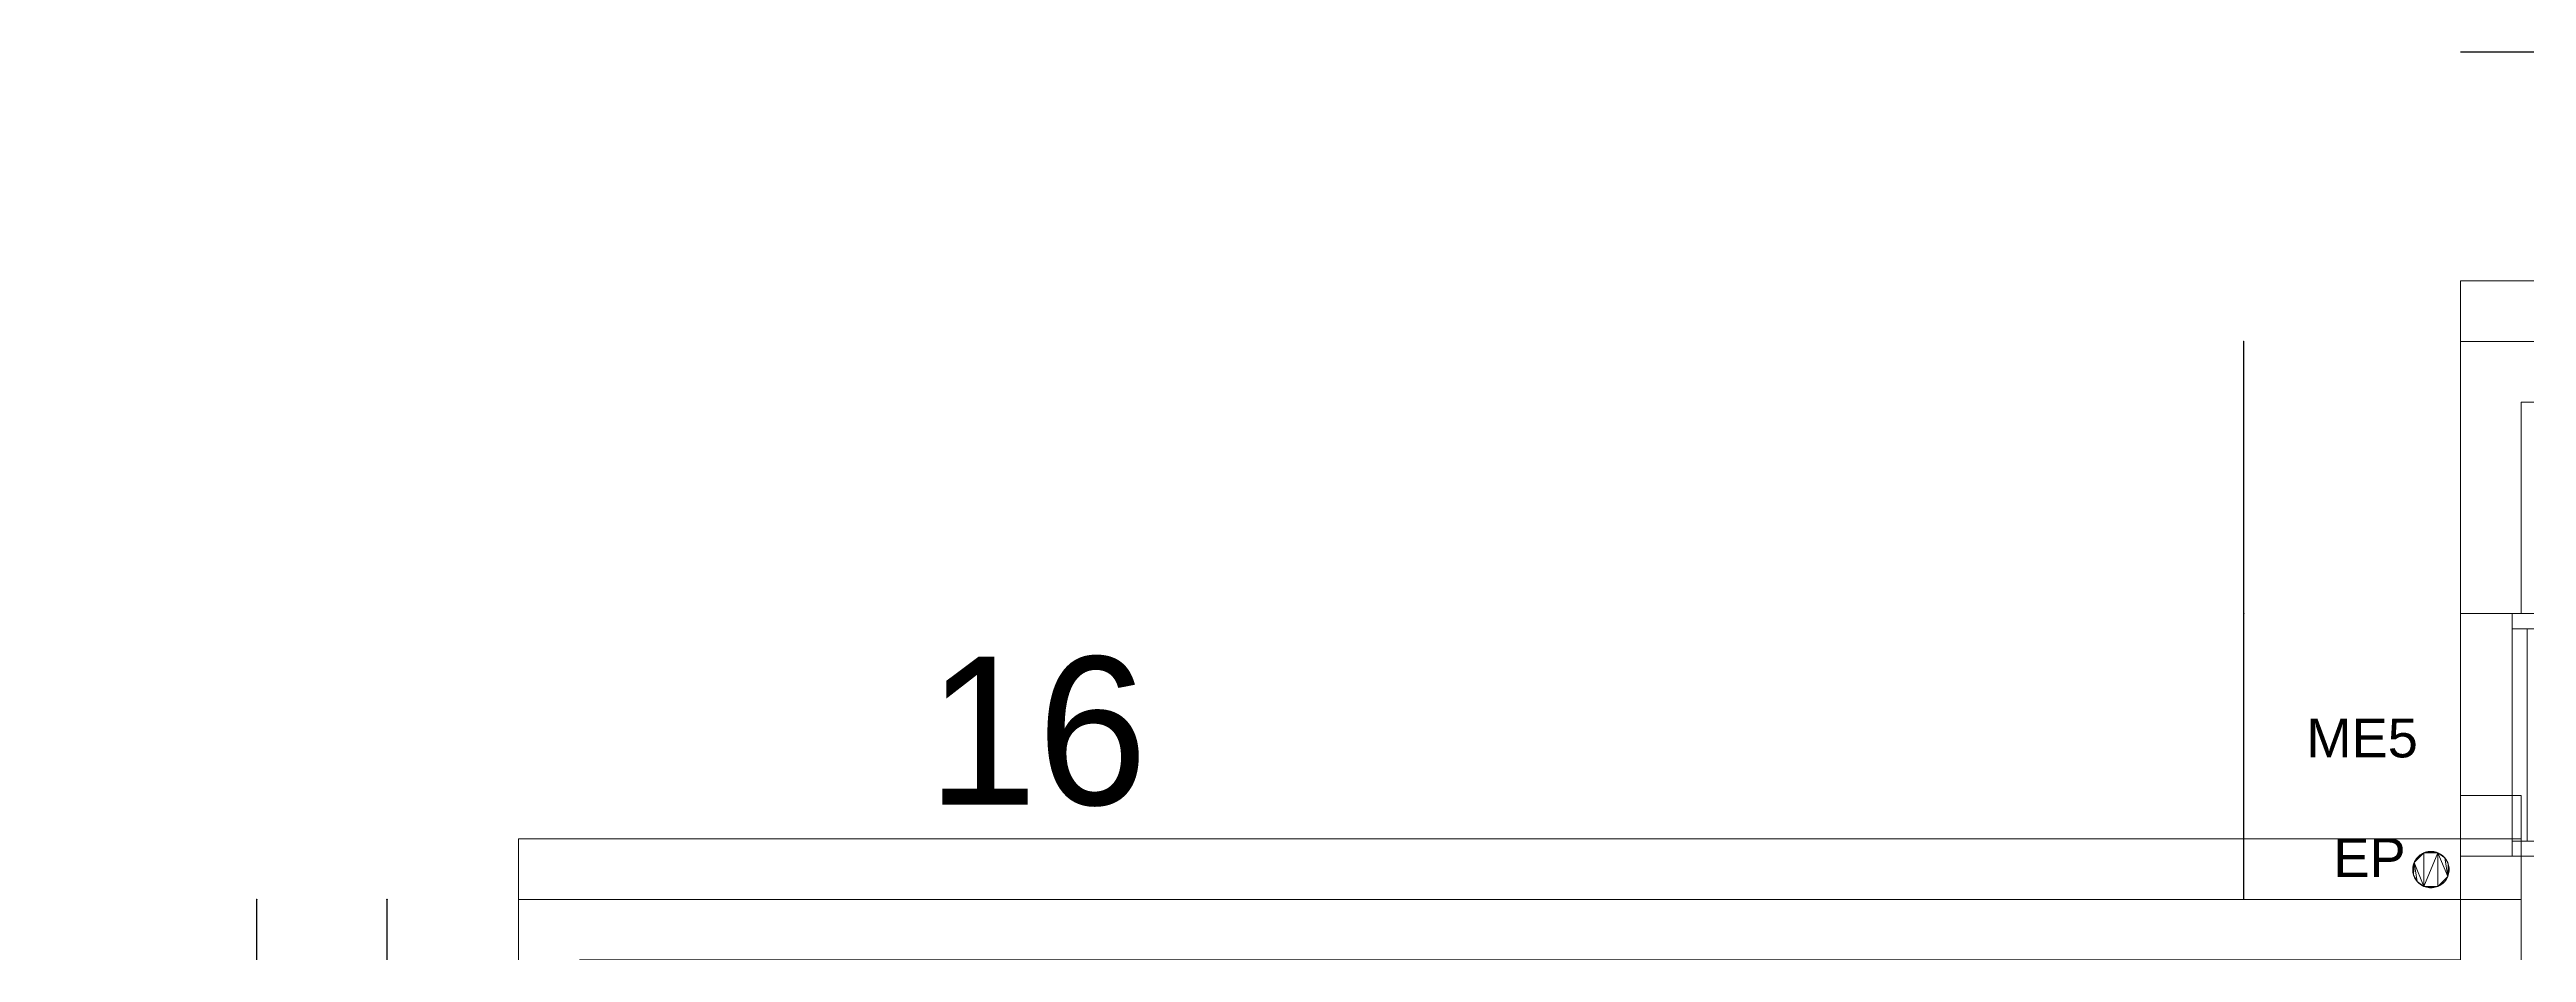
# Model space of a CAD drawing. Header units: metres. Extents: x -12536 to 12621, y -17191 to 9596.
# Drawn here: x -9346 to -8529, y -2661 to -2363 of the extents above; entities that cross this region are included whole.
import ezdxf
from ezdxf.enums import TextEntityAlignment as Align
from ezdxf.lldxf.tags import DXFTag

# ---------------------------------------------------------------- set-up
doc = ezdxf.new("R2010")
doc.units = ezdxf.units.M
doc.header["$MEASUREMENT"] = 0
doc.header["$PDMODE"] = 2
doc.header["$PDSIZE"] = 0.25
doc.layers.add('Calque commun', color=7, linetype='Continuous')
doc.layers.add('Textes', color=7, linetype='Continuous')
doc.styles.add('Arial', font='arial.ttf', dxfattribs={"height": 0.128})
doc.styles.add('Century Gothic14', font='GOTHIC.TTF', dxfattribs={"height": 0.2})
doc.styles.add('Century Gothic6', font='GOTHIC.TTF', dxfattribs={"height": 0.18})
tags = doc.linetypes.add('HIDDEN', pattern=[0.375, 0.25, -0.125]).pattern_tags.tags
tags[6:7] = [DXFTag(74, 4), DXFTag(75, 0), DXFTag(340, '0'), DXFTag(46, 1.0), DXFTag(50, 0.0), DXFTag(44, 0.0), DXFTag(45, 0.0)]
tags[4:5] = [DXFTag(74, 4), DXFTag(75, 0), DXFTag(340, '0'), DXFTag(46, 1.0), DXFTag(50, 0.0), DXFTag(44, 0.0), DXFTag(45, 0.0)]
tags = doc.linetypes.add('HIDDEN2', pattern=[0.1875, 0.125, -0.0625]).pattern_tags.tags
tags[6:7] = [DXFTag(74, 4), DXFTag(75, 0), DXFTag(340, '0'), DXFTag(46, 1.0), DXFTag(50, 0.0), DXFTag(44, 0.0), DXFTag(45, 0.0)]
tags[4:5] = [DXFTag(74, 4), DXFTag(75, 0), DXFTag(340, '0'), DXFTag(46, 1.0), DXFTag(50, 0.0), DXFTag(44, 0.0), DXFTag(45, 0.0)]
doc.dimstyles.new('DIM7', dxfattribs={"dimtxt": 0.18, "dimasz": 0.035, "dimexe": 0.05, "dimexo": 0, "dimgap": 0.05, "dimtad": 1, "dimzin": 1, "dimdsep": 46, "dimtxsty": 'Century Gothic6', "dimblk": 'ORIGIN', "dimcen": 0.09, "dimdle": 0.05, "dimadec": 0, "dimazin": 0, "dimtfac": 1, "dimtdec": 4, "dimtix": 1, "dimtofl": 0, "dimtmove": 0, "dimatfit": 3, "dimfxl": 0.05, "dimfxlon": 1, "dimfrac": 2, "dimtolj": 1, "dimtzin": 0, "dimarcsym": 2})

# ---------------------------------------------------------------- blocks, each defined once
blk = doc.blocks.new('Block31043')
at = {"layer": 'Calque commun', "color": 7, "linetype": 'Continuous', "lineweight": 20}
for p, q in [((7.614, -21.5082), (7.614, -20.6106)), ((7.614, -29.6106), (7.614, -22.1082))]:
    blk.add_line(p, q, dxfattribs=at)
at = {"layer": 'Calque commun', "color": 7, "linetype": 'Continuous', "lineweight": 5}
for p, q in [((7.814, -21.5082), (7.814, -20.8106)), ((7.814, -29.4107), (7.814, -22.1082))]:
    blk.add_line(p, q, dxfattribs=at)
blk = doc.blocks.new('Block31044')
at = {"layer": 'Calque commun', "color": 7, "linetype": 'Continuous', "lineweight": 20}
for p, q in [((7.614, -20.6106), (9.914, -20.6106)), ((10.814, -20.6106), (14.014, -20.6106))]:
    blk.add_line(p, q, dxfattribs=at)
at = {"layer": 'Calque commun', "color": 7, "linetype": 'Continuous', "lineweight": 5}
for p, q in [((14.014, -20.9307), (14.014, -20.6106)), ((7.814, -20.8106), (9.914, -20.8106)), ((10.814, -20.8106), (14.014, -20.8106)), ((7.934, -20.9307), (9.914, -20.9307)), ((10.814, -20.9307), (14.014, -20.9307))]:
    blk.add_line(p, q, dxfattribs=at)
blk = doc.blocks.new('Block34494')
at = {"layer": 'Calque commun', "color": 7, "linetype": 'Continuous', "lineweight": 20}
for p, q in [((7.614, -22.4506), (7.814, -22.4506)), ((7.614, -22.6506), (7.614, -22.6506))]:
    blk.add_line(p, q, dxfattribs=at)
at = {"layer": 'Calque commun', "color": 7, "linetype": 'Continuous', "lineweight": 5}
blk.add_line((7.614, -22.7707), (7.494, -22.7707), dxfattribs=at)
blk = doc.blocks.new('Block34518')
at = {"layer": 'Calque commun', "color": 7, "linetype": 'Continuous', "lineweight": 20}
blk.add_line((1.214, -22.4506), (7.814, -22.4506), dxfattribs=at)
at = {"layer": 'Calque commun', "color": 7, "linetype": 'Continuous', "lineweight": 5}
for p, q in [((1.414, -22.6506), (7.614, -22.6506)), ((1.534, -22.7707), (7.494, -22.7707))]:
    blk.add_line(p, q, dxfattribs=at)
blk = doc.blocks.new('Block34519')
at = {"layer": 'Calque commun', "color": 7, "linetype": 'Continuous', "lineweight": 20}
blk.add_line((7.814, -22.4506), (7.814, -31.4506), dxfattribs=at)
blk = doc.blocks.new('Block36684')
at = {"layer": 'Calque commun', "color": 7, "linetype": 'Continuous', "lineweight": 20}
blk.add_line((1.214, -23.3006), (1.214, -22.4506), dxfattribs=at)
blk = doc.blocks.new('_ORIGIN')
at = {"color": 0, "linetype": 'ByBlock', "lineweight": -2}
blk.add_line((0, 0), (-1, 0), dxfattribs=at)
blk.add_circle((0, 0), 0.5, dxfattribs=at)
blk = doc.blocks.new('*D1641')
at = {"layer": 'Calque commun', "color": 0, "linetype": 'ByBlock', "lineweight": -2, "transparency": 16777216}
for p, q in [((-8551.03, -2363.85), (-8551.03, -2363.8)), ((-8551, -2363.85), (-8321.07, -2363.85)), ((-8321.03, -2363.85), (-8321.07, -2363.85)), ((-8321.03, -2363.85), (-8321.03, -2363.8))]:
    blk.add_line(p, q, dxfattribs=at)
at = {"layer": 'Calque commun', "color": 0, "linetype": 'Continuous', "lineweight": -2, "transparency": 16777216}
blk.add_line((-8321, -2363.85), (-8320.96, -2363.85), dxfattribs=at)
at = {"layer": 'Defpoints', "color": 0, "linetype": 'Continuous', "transparency": 16777216}
for p in [(-8551.03, -2363.85), (-8321.03, -2363.85), (-8321.03, -2363.85)]:
    blk.add_point(p, dxfattribs=at)
at = {"layer": 'Calque commun', "color": 0, "linetype": 'Continuous', "lineweight": -2, "transparency": 16777216, "xscale": 0.03500000014901161, "yscale": 0.03500000014901161, "zscale": 0.03500000014901161, "rotation": 180}
for p in [(-8551.03, -2363.85), (-8321.03, -2363.85)]:
    blk.add_blockref('_ORIGIN', p, dxfattribs=at)
at = {"layer": 'Calque commun', "color": 0, "linetype": 'Continuous', "lineweight": 5, "transparency": 16777216, "insert": (-8436.03, -2363.8), "char_height": 0.18, "attachment_point": 8, "line_spacing_factor": 0.773441, "style": 'Century Gothic6'}
blk.add_mtext('\\A1;230.00', dxfattribs=at)
blk = doc.blocks.new('*D1732')
at = {"layer": 'Calque commun', "color": 0, "linetype": 'ByBlock', "lineweight": -2, "transparency": 16777216}
for p, q in [((-9234.37, -2643.34), (-9234.47, -2643.34)), ((-9234.42, -2643.34), (-9234.42, -2643.38)), ((-9234.42, -2728.31), (-9234.42, -2643.38)), ((-9234.37, -2728.34), (-9234.47, -2728.34))]:
    blk.add_line(p, q, dxfattribs=at)
at = {"layer": 'Calque commun', "color": 0, "linetype": 'Continuous', "lineweight": -2, "transparency": 16777216}
blk.add_line((-9234.42, -2643.31), (-9234.42, -2643.27), dxfattribs=at)
at = {"layer": 'Defpoints', "color": 0, "linetype": 'Continuous', "transparency": 16777216}
for p in [(-9234.42, -2643.34), (-9143.02, -2643.34), (-9143.02, -2728.34)]:
    blk.add_point(p, dxfattribs=at)
at = {"layer": 'Calque commun', "color": 0, "linetype": 'Continuous', "lineweight": -2, "transparency": 16777216, "xscale": 0.03500000014901161, "yscale": 0.03500000014901161, "zscale": 0.03500000014901161, "rotation": 270.0000642842488}
for p in [(-9234.42, -2643.34), (-9234.42, -2728.34)]:
    blk.add_blockref('_ORIGIN', p, dxfattribs=at)
at = {"layer": 'Calque commun', "color": 0, "linetype": 'Continuous', "lineweight": 5, "transparency": 16777216, "insert": (-9234.37, -2685.84), "char_height": 0.18, "attachment_point": 8, "rotation": 270.00006, "line_spacing_factor": 0.773441, "style": 'Century Gothic6'}
blk.add_mtext('\\A1;85.00', dxfattribs=at)
blk = doc.blocks.new('@PRES_1_$$_1-35')
at = {"layer": 'Calque commun', "color": 5, "linetype": 'Continuous', "lineweight": 5}
for p, q in [((0, 0.32), (0.8, 0.32)), ((0.8, 0.15), (0, 0.15)), ((0.05, 0.05), (0.05, 0.15)), ((0.05, 0.1), (0.75, 0.1)), ((0.75, 0.15), (0.75, 0.05)), ((0.8, 0.05), (0, 0.05)), ((0, 0), (0.8, 0))]:
    blk.add_line(p, q, dxfattribs=at)
blk = doc.blocks.new('@PRES_1_$$_1-36')
at = {"layer": 'Calque commun', "color": 7, "linetype": 'Continuous', "lineweight": 5}
blk.add_line((0, 0), (0, 0.32), dxfattribs=at)
blk = doc.blocks.new('@PRES_1_$$_1-37')
at = {"layer": 'Calque commun', "color": 7, "linetype": 'Continuous', "lineweight": 5}
blk.add_line((0, 0), (0, 0.32), dxfattribs=at)
blk = doc.blocks.new('INTER_2D_COMB13')
at = {"layer": 'Calque commun', "color": 0, "linetype": 'ByBlock', "lineweight": -2}
for name in ['@PRES_1_$$_1-35', '@PRES_1_$$_1-36']:
    blk.add_blockref(name, (0, 0), dxfattribs=at)
at = {"layer": 'Calque commun', "color": 0, "linetype": 'ByBlock', "lineweight": -2, "extrusion": (0, 0, -1), "xscale": -1, "yscale": -1, "zscale": -1, "rotation": 180}
blk.add_blockref('@PRES_1_$$_1-37', (-0.8, 0), dxfattribs=at)
blk = doc.blocks.new('PLACED_COMB13')
at = {"layer": 'Calque commun', "color": 0, "linetype": 'ByBlock', "lineweight": -2}
blk.add_blockref('INTER_2D_COMB13', (0, 0), dxfattribs=at)
blk = doc.blocks.new('*D1678')
at = {"layer": 'Calque commun', "color": 0, "linetype": 'ByBlock', "lineweight": -2, "transparency": 16777216}
for p, q in [((-8622.43, -2609.1), (-8622.53, -2609.1)), ((-8622.48, -2609.1), (-8622.48, -2609.14)), ((-8622.48, -2643.31), (-8622.48, -2609.14)), ((-8622.43, -2643.34), (-8622.53, -2643.34))]:
    blk.add_line(p, q, dxfattribs=at)
at = {"layer": 'Calque commun', "color": 0, "linetype": 'Continuous', "lineweight": -2, "transparency": 16777216}
blk.add_line((-8622.48, -2609.07), (-8622.48, -2609.03), dxfattribs=at)
at = {"layer": 'Defpoints', "color": 0, "linetype": 'Continuous', "transparency": 16777216}
for p in [(-8622.48, -2609.1), (-8551.03, -2609.1), (-8551.03, -2643.34)]:
    blk.add_point(p, dxfattribs=at)
at = {"layer": 'Calque commun', "color": 0, "linetype": 'Continuous', "lineweight": -2, "transparency": 16777216, "xscale": 0.03500000014901161, "yscale": 0.03500000014901161, "zscale": 0.03500000014901161, "rotation": 270}
for p in [(-8622.48, -2609.1), (-8622.48, -2643.34)]:
    blk.add_blockref('_ORIGIN', p, dxfattribs=at)
at = {"layer": 'Calque commun', "color": 0, "linetype": 'Continuous', "lineweight": 5, "transparency": 16777216, "insert": (-8622.53, -2626.22), "char_height": 0.18, "attachment_point": 8, "rotation": 90, "line_spacing_factor": 0.773441, "style": 'Century Gothic6'}
blk.add_mtext('\\A1;34.24', dxfattribs=at)
blk = doc.blocks.new('*D1679')
at = {"layer": 'Calque commun', "color": 0, "linetype": 'ByBlock', "lineweight": -2, "transparency": 16777216}
for p, q in [((-8622.43, -2549.1), (-8622.53, -2549.1)), ((-8622.48, -2549.1), (-8622.48, -2549.14)), ((-8622.48, -2609.07), (-8622.48, -2549.14)), ((-8622.43, -2609.1), (-8622.53, -2609.1))]:
    blk.add_line(p, q, dxfattribs=at)
at = {"layer": 'Calque commun', "color": 0, "linetype": 'Continuous', "lineweight": -2, "transparency": 16777216}
blk.add_line((-8622.48, -2549.07), (-8622.48, -2549.03), dxfattribs=at)
at = {"layer": 'Defpoints', "color": 0, "linetype": 'Continuous', "transparency": 16777216}
for p in [(-8622.48, -2549.1), (-8551.03, -2549.1), (-8551.03, -2609.1)]:
    blk.add_point(p, dxfattribs=at)
at = {"layer": 'Calque commun', "color": 0, "linetype": 'Continuous', "lineweight": -2, "transparency": 16777216, "xscale": 0.03500000014901161, "yscale": 0.03500000014901161, "zscale": 0.03500000014901161, "rotation": 270}
for p in [(-8622.48, -2549.1), (-8622.48, -2609.1)]:
    blk.add_blockref('_ORIGIN', p, dxfattribs=at)
at = {"layer": 'Calque commun', "color": 0, "linetype": 'Continuous', "lineweight": 5, "transparency": 16777216, "insert": (-8622.53, -2579.1), "char_height": 0.18, "attachment_point": 8, "rotation": 90, "line_spacing_factor": 0.773441, "style": 'Century Gothic6'}
blk.add_mtext('\\A1;60.00', dxfattribs=at)
blk = doc.blocks.new('*D1680')
at = {"layer": 'Calque commun', "color": 0, "linetype": 'ByBlock', "lineweight": -2, "transparency": 16777216}
for p, q in [((-8622.43, -2459.34), (-8622.53, -2459.34)), ((-8622.48, -2459.34), (-8622.48, -2459.38)), ((-8622.48, -2549.07), (-8622.48, -2459.38)), ((-8622.43, -2549.1), (-8622.53, -2549.1))]:
    blk.add_line(p, q, dxfattribs=at)
at = {"layer": 'Calque commun', "color": 0, "linetype": 'Continuous', "lineweight": -2, "transparency": 16777216}
blk.add_line((-8622.48, -2459.31), (-8622.48, -2459.27), dxfattribs=at)
at = {"layer": 'Defpoints', "color": 0, "linetype": 'Continuous', "transparency": 16777216}
for p in [(-8622.48, -2459.34), (-8551.03, -2459.34), (-8551.03, -2549.1)]:
    blk.add_point(p, dxfattribs=at)
at = {"layer": 'Calque commun', "color": 0, "linetype": 'Continuous', "lineweight": -2, "transparency": 16777216, "xscale": 0.03500000014901161, "yscale": 0.03500000014901161, "zscale": 0.03500000014901161, "rotation": 270}
for p in [(-8622.48, -2459.34), (-8622.48, -2549.1)]:
    blk.add_blockref('_ORIGIN', p, dxfattribs=at)
at = {"layer": 'Calque commun', "color": 0, "linetype": 'Continuous', "lineweight": 5, "transparency": 16777216, "insert": (-8622.53, -2504.22), "char_height": 0.18, "attachment_point": 8, "rotation": 90, "line_spacing_factor": 0.773441, "style": 'Century Gothic6'}
blk.add_mtext('\\A1;89.76', dxfattribs=at)
blk = doc.blocks.new('*D1760')
at = {"layer": 'Calque commun', "color": 0, "linetype": 'ByBlock', "lineweight": -2, "transparency": 16777216}
for p, q in [((-9277.3, -2643.34), (-9277.4, -2643.34)), ((-9277.35, -2643.34), (-9277.35, -2643.38)), ((-9277.35, -3543.31), (-9277.35, -2643.38)), ((-9277.3, -3543.34), (-9277.4, -3543.34))]:
    blk.add_line(p, q, dxfattribs=at)
at = {"layer": 'Calque commun', "color": 0, "linetype": 'Continuous', "lineweight": -2, "transparency": 16777216}
blk.add_line((-9277.35, -2643.31), (-9277.35, -2643.27), dxfattribs=at)
at = {"layer": 'Defpoints', "color": 0, "linetype": 'Continuous', "transparency": 16777216}
for p in [(-9277.35, -2643.34), (-9234.42, -2643.34), (-9234.42, -3543.34)]:
    blk.add_point(p, dxfattribs=at)
at = {"layer": 'Calque commun', "color": 0, "linetype": 'Continuous', "lineweight": -2, "transparency": 16777216, "xscale": 0.03500000014901161, "yscale": 0.03500000014901161, "zscale": 0.03500000014901161, "rotation": 270}
for p in [(-9277.35, -2643.34), (-9277.35, -3543.34)]:
    blk.add_blockref('_ORIGIN', p, dxfattribs=at)
at = {"layer": 'Calque commun', "color": 0, "linetype": 'Continuous', "lineweight": 5, "transparency": 16777216, "insert": (-9277.4, -3093.34), "char_height": 0.18, "attachment_point": 8, "rotation": 90, "line_spacing_factor": 0.773441, "style": 'Century Gothic6'}
blk.add_mtext('\\A1;900.00', dxfattribs=at)

msp = doc.modelspace()

# ---------------------------------------------------------------- linework, layer by layer
at = {"layer": 'Calque commun', "color": 7, "linetype": 'HIDDEN', "lineweight": 5}
for p, q in [((-7891.033, -2439.344), (-8551.032, -2439.344)), ((-8551.032, -2439.344), (-8551.032, -2459.344))]:
    msp.add_line(p, q, dxfattribs=at)
at = {"layer": 'Calque commun', "color": 12, "linetype": 'Continuous', "lineweight": 20}
for p, q in [((-8551.032, -2549.101), (-8551.032, -2459.344)), ((-8531.033, -2479.344), (-8321.033, -2479.344)), ((-8531.033, -2479.344), (-8531.033, -2549.101)), ((-8531.033, -2479.344), (-8531.033, -2549.101)), ((-8531.033, -2479.344), (-8531.033, -2549.101)), ((-8551.032, -3155.806), (-8551.032, -2609.101)), ((-8531.033, -2609.101), (-8531.033, -3339.345)), ((-8531.033, -2609.101), (-8531.033, -2722.463)), ((-8531.033, -3339.345), (-8531.033, -2642.883))]:
    msp.add_line(p, q, dxfattribs=at)
at = {"layer": 'Calque commun', "color": 7, "linetype": 'Continuous', "lineweight": 20}
for p, q in [((-8551.032, -2549.101), (-8531.033, -2549.101)), ((-8551.032, -2609.101), (-8531.033, -2609.101))]:
    msp.add_line(p, q, dxfattribs=at)

# ---------------------------------------------------------------- block references
at = {"layer": 'Calque commun', "color": 0, "linetype": 'ByBlock', "lineweight": -2, "xscale": 100, "yscale": 100, "zscale": 100}
for name in ['Block31043', 'Block31044', 'Block34518', 'Block36684', 'Block34494', 'Block34519']:
    msp.add_blockref(name, (-9312.433, -398.28), dxfattribs=at)
at = {"layer": 'Calque commun', "color": 0, "linetype": 'ByBlock', "lineweight": -2, "extrusion": (0, 0, -1), "xscale": -100, "yscale": -100, "zscale": -100, "rotation": 90}
msp.add_blockref('PLACED_COMB13', (8519.032, -2549.101), dxfattribs=at)

# ---------------------------------------------------------------- texts
at = {"layer": 'Textes', "color": 5, "linetype": 'ByBlock', "lineweight": -2}
for s, height, style, p in [('16', 48.8, 'Century Gothic14', (-8983.796, -2612.142)), ('ME5', 12.8, 'Arial', (-8565.08, -2596.522))]:
    msp.add_text(s, height=height, dxfattribs=dict(at, style=style)).set_placement(p, align=Align.RIGHT)
at = {"layer": 'Textes', "color": 5, "linetype": 'ByBlock', "lineweight": -2, "style": 'Arial'}
msp.add_text('EP', height=12.8, dxfattribs=at).set_placement((-8592.947, -2635.987))

# ---------------------------------------------------------------- dimensions: what is measured, and where the dimension line sits
at = {"layer": 'Calque commun', "color": 5, "linetype": 'Continuous', "lineweight": 5}
for p1, p2, distance, picture, middle in [((-8551.032, -2363.851), (-8321.033, -2363.851), 0, '*D1641', (-8436.033, -2363.706)), ((-8551.032, -2549.101), (-8551.032, -2459.344), 71.452, '*D1680', (-8622.628, -2504.223)), ((-8551.032, -2609.101), (-8551.032, -2549.101), 71.452, '*D1679', (-8622.628, -2579.101)), ((-8551.032, -2643.344), (-8551.032, -2609.101), 71.452, '*D1678', (-8622.628, -2626.223)), ((-9234.419, -3543.344), (-9234.419, -2643.344), 42.932, '*D1760', (-9277.496, -3093.344)), ((-9143.023, -2728.344), (-9143.023, -2643.344), 91.396, '*D1732', (-9234.274, -2685.844))]:
    dim = msp.add_aligned_dim(p1=p1, p2=p2, distance=distance, dimstyle='DIM7', dxfattribs=at)
    dim.commit()
    dim.dimension.update_dxf_attribs({"geometry": picture, "text_midpoint": middle})

# ---------------------------------------------------------------- meshes
at = {"layer": 'Calque commun', "color": 7, "linetype": 'Continuous', "lineweight": 5}
mesh = msp.add_polyface(dxfattribs=at)
corners = [(-6352.223, -1261.028), (-12352.223, -1261.028), (-12352.223, -5461.028), (-6352.223, -5461.028)]
mesh.append_faces([[corners[k] for k in face] for face in [(0, 1, 2, 3)]], dxfattribs={"color": 7})
at = {"layer": 'Calque commun', "color": 16, "linetype": 'HIDDEN2', "lineweight": 5}
mesh = msp.add_polyface(dxfattribs=at)
corners = [(-8531.034, -2643.344), (-9191.032, -2643.344), (-9191.032, -2623.344), (-8531.034, -2623.344)]
mesh.append_faces([[corners[k] for k in face] for face in [(0, 1, 2, 3)]], dxfattribs={"color": 16})
at = {"layer": 'Calque commun', "color": 11, "linetype": 'Continuous', "lineweight": 20}
mesh = msp.add_polyface(dxfattribs=at)
corners = [(-8556.235, -2629.628), (-8558.501, -2627.982), (-8555.254, -2635.821), (-8554.815, -2633.054), (-8554.871, -2632.586), (-8554.963, -2632.124), (-8564.324, -2628.671), (-8565.04, -2629.282), (-8565.36, -2629.628), (-8556.554, -2629.282), (-8557.27, -2628.671), (-8555.681, -2636.66), (-8556.235, -2637.422), (-8555.943, -2637.052), (-8566.34, -2631.229), (-8566.779, -2633.996), (-8566.504, -2635.379), (-8560.797, -2627.525), (-8561.268, -2627.543), (-8562.651, -2627.818), (-8558.943, -2627.818), (-8557.662, -2638.641), (-8557.27, -2638.379), (-8555.254, -2631.229), (-8555.681, -2630.39), (-8555.091, -2635.379), (-8554.963, -2634.926), (-8565.913, -2630.39), (-8566.143, -2630.801), (-8561.736, -2639.451), (-8562.651, -2639.231), (-8562.198, -2639.359), (-8566.504, -2631.671), (-8566.631, -2632.124), (-8566.779, -2633.054), (-8557.662, -2628.409), (-8555.451, -2636.249), (-8559.396, -2627.69), (-8559.859, -2627.599), (-8563.093, -2639.068), (-8563.932, -2638.641), (-8563.521, -2638.871), (-8560.326, -2627.543), (-8555.943, -2629.998), (-8565.913, -2636.66), (-8565.651, -2637.052), (-8565.36, -2637.422), (-8555.091, -2631.671), (-8563.093, -2627.982), (-8554.815, -2633.996), (-8558.073, -2628.179), (-8556.9, -2638.087), (-8556.554, -2637.768), (-8558.943, -2639.231), (-8558.501, -2639.068), (-8566.723, -2634.463), (-8566.631, -2634.926), (-8559.859, -2639.451), (-8560.326, -2639.506), (-8560.797, -2639.525), (-8554.871, -2634.463), (-8556.9, -2628.962), (-8566.341, -2635.821), (-8561.736, -2627.599), (-8565.651, -2629.998), (-8563.932, -2628.409), (-8566.723, -2632.586), (-8561.268, -2639.506), (-8555.451, -2630.801), (-8559.396, -2639.359), (-8565.04, -2637.768), (-8564.694, -2638.087), (-8564.324, -2638.379), (-8563.521, -2628.179), (-8562.198, -2627.69), (-8564.694, -2628.962), (-8566.143, -2636.249), (-8558.073, -2638.871), (-8554.797, -2633.525), (-8566.797, -2633.525)]
mesh.append_faces([[corners[k] for k in face] for face in [(11, 12, 13), (29, 30, 31), (39, 40, 41), (0, 24, 43), (10, 9, 61), (34, 33, 66), (3, 49, 78)]], dxfattribs={"vtx0": -1, "color": 11})
mesh.append_faces([[corners[k] for k in face] for face in [(20, 48, 1), (57, 53, 58), (62, 46, 16), (6, 8, 65), (30, 53, 39), (70, 72, 46), (40, 46, 72)]], dxfattribs={"vtx0": -1, "vtx1": -1, "color": 11})
mesh.append_faces([[corners[k] for k in face] for face in [(0, 1, 2), (14, 15, 16), (20, 17, 19), (0, 23, 24), (14, 33, 34), (0, 35, 1), (3, 47, 2), (3, 2, 49), (14, 34, 15), (39, 54, 1), (30, 59, 53), (2, 54, 12), (49, 2, 26), (14, 16, 46), (48, 39, 1), (8, 48, 65), (62, 44, 46), (11, 2, 12), (2, 1, 54), (14, 46, 39), (54, 21, 12), (14, 39, 48), (8, 14, 48), (47, 0, 2), (8, 27, 14), (39, 46, 40)]], dxfattribs={"vtx0": -1, "vtx1": -1, "vtx2": -1, "color": 11})
mesh.append_faces([[corners[k] for k in face] for face in [(6, 7, 8), (20, 38, 42), (20, 42, 17), (39, 53, 54), (20, 19, 48), (0, 10, 35), (19, 18, 63), (15, 56, 16), (3, 5, 47), (30, 67, 59)]], dxfattribs={"vtx0": -1, "vtx2": -1, "color": 11})
mesh.append_faces([[corners[k] for k in face] for face in [(0, 9, 10), (17, 18, 19), (21, 22, 12), (59, 58, 53), (52, 12, 22), (29, 67, 30), (47, 23, 0)]], dxfattribs={"vtx1": -1, "vtx2": -1, "color": 11})
mesh.append_faces([[corners[k] for k in face] for face in [(3, 4, 5), (2, 25, 26), (27, 28, 14), (14, 32, 33), (11, 36, 2), (20, 37, 38), (44, 45, 46), (35, 50, 1), (22, 51, 52), (15, 55, 56), (26, 60, 49), (8, 64, 27), (23, 68, 24), (57, 69, 53), (70, 71, 72), (48, 73, 65), (63, 74, 19), (6, 75, 7), (62, 76, 44), (54, 77, 21), (34, 79, 15)]], dxfattribs={"vtx2": -1, "color": 11})

doc.saveas('drawing.dxf')
